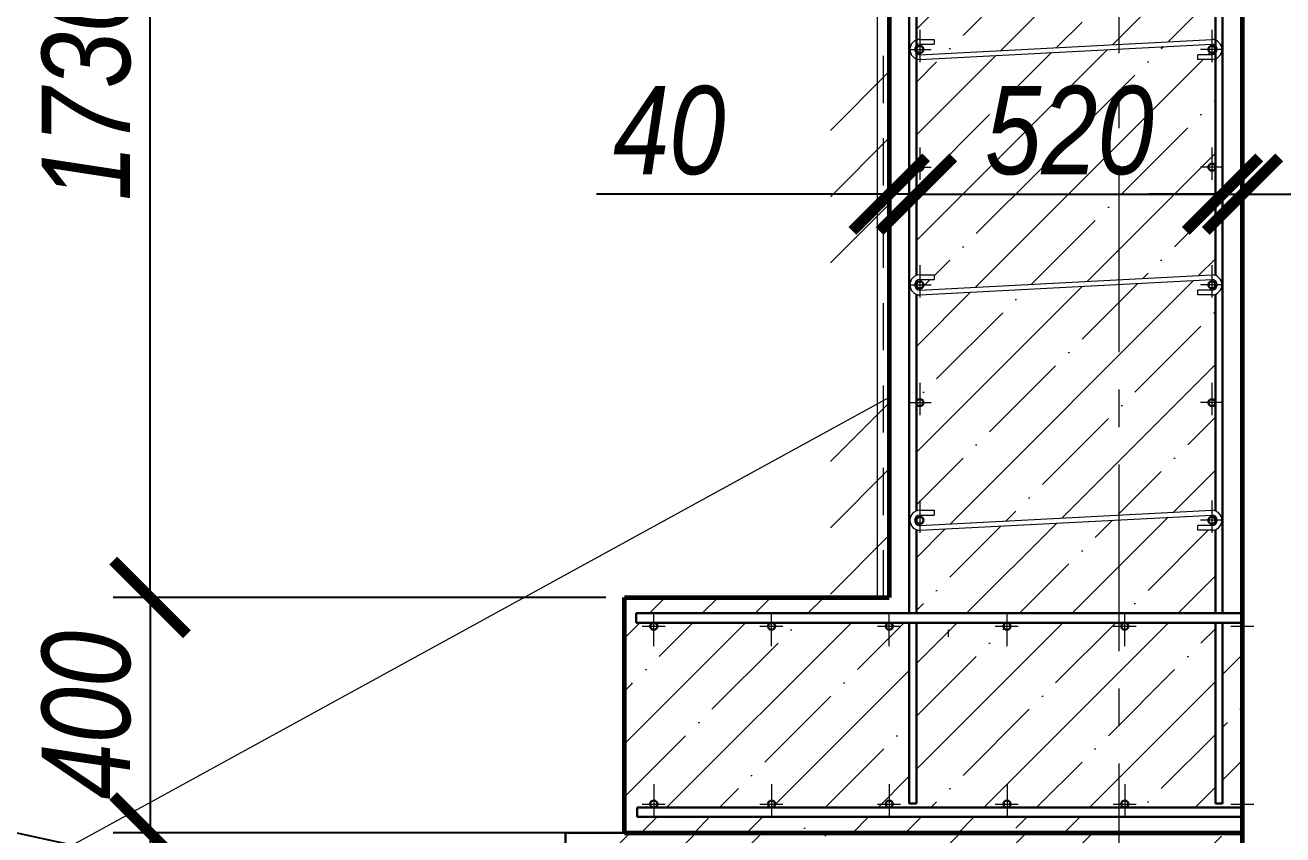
# Model space of a CAD drawing. Header units: millimetres. Extents: x 1582001 to 3303937, y 226471 to 491235.
# Drawn here: x 1881472 to 1885745, y 341302 to 344053 of the extents above; entities that cross this region are included whole.
import ezdxf

# ---------------------------------------------------------------- set-up
doc = ezdxf.new("R2010")
doc.units = ezdxf.units.MM
for name, pattern in [('CENTER', [50.8, 31.75, -6.35, 6.35, -6.35]), ('DASHDOT', [25.4, 12.7, -6.35, 0, -6.35]), ('невидимая', [9.525, 6.35, -3.175])]:
    doc.linetypes.add(name, pattern=pattern)
doc.layers.get('Defpoints').update_dxf_attribs({"color": 255, "lineweight": 30})
for name, color, linetype, lineweight in [('армирование', 20, 'Continuous', 30), ('Монолит', 234, 'Continuous', 60), ('Осевые', 214, 'DASHDOT', 13), ('Оси', 251, 'CENTER', 9), ('Размеры', 7, 'Continuous', 18), ('Штриховка', 252, 'Continuous', 15)]:
    doc.layers.add(name, color=color, linetype=linetype, lineweight=lineweight)
doc.styles.get("Standard").update_dxf_attribs({"font": 'ARIALNI.TTF', "height": 300})
doc.dimstyles.new('х2', dxfattribs={"dimscale": 100, "dimtxt": 2.5, "dimasz": 2.5, "dimexe": 1.25, "dimexo": 0.625, "dimtad": 1, "dimdec": 0, "dimlfac": 0.5, "dimtxsty": 'Standard', "dimblk": 'ARCHTICK', "dimcen": 2.5, "dimadec": 0, "dimazin": 0, "dimtfac": 1, "dimtdec": 0, "dimtmove": 0, "dimatfit": 3, "dimfxl": 0, "dimarcsym": 0})

# ---------------------------------------------------------------- blocks, each defined once
blk = doc.blocks.new('_ArchTick')
at = {"color": 0, "linetype": 'ByBlock', "const_width": 0.15}
blk.add_lwpolyline([(-0.5, -0.5), (0.5, 0.5)], dxfattribs=at)
blk = doc.blocks.new('*D2062')
at = {"layer": 'Defpoints', "color": 0, "lineweight": -3, "ltscale": 100, "transparency": 16777216}
for p in [(1883508.2, 342108.4), (1881896.7, 341308.4), (1883508.2, 341308.4)]:
    blk.add_point(p, dxfattribs=at)
at = {"layer": 'Размеры', "color": 0, "lineweight": -2, "ltscale": 100, "transparency": 16777216}
for p, q in [((1883445.7, 342108.4), (1881771.7, 342108.4)), ((1881896.7, 342108.4), (1881896.7, 341308.4)), ((1883445.7, 341308.4), (1881771.7, 341308.4))]:
    blk.add_line(p, q, dxfattribs=at)
at = {"layer": 'Размеры', "color": 0, "lineweight": -2, "ltscale": 100, "transparency": 16777216, "xscale": 250, "yscale": 250, "zscale": 250}
for p, rotation in [((1881896.7, 342108.4), 90), ((1881896.7, 341308.4), 270)]:
    blk.add_blockref('_ArchTick', p, dxfattribs=dict(at, rotation=rotation))
at = {"layer": 'Размеры', "color": 0, "ltscale": 100, "transparency": 16777216, "insert": (1881681, 341708.4), "char_height": 300, "attachment_point": 5, "rotation": 90}
blk.add_mtext('400', dxfattribs=at)
blk = doc.blocks.new('*D2063')
at = {"layer": 'Defpoints', "color": 0, "lineweight": -3, "ltscale": 100, "transparency": 16777216}
for p in [(1883308.2, 341308.4), (1881896.7, 341108.4), (1883308.2, 341108.4)]:
    blk.add_point(p, dxfattribs=at)
at = {"layer": 'Размеры', "color": 0, "lineweight": -2, "ltscale": 100, "transparency": 16777216}
for p, q in [((1881387.5, 341320), (1881387.5, 341970.7)), ((1881896.7, 341208.4), (1881387.5, 341320)), ((1883245.7, 341308.4), (1881771.7, 341308.4)), ((1881896.7, 341308.4), (1881896.7, 341108.4)), ((1883245.7, 341108.4), (1881771.7, 341108.4))]:
    blk.add_line(p, q, dxfattribs=at)
at = {"layer": 'Размеры', "color": 0, "lineweight": -2, "ltscale": 100, "transparency": 16777216, "xscale": 250, "yscale": 250, "zscale": 250}
for p, rotation in [((1881896.7, 341308.4), 90), ((1881896.7, 341108.4), 270)]:
    blk.add_blockref('_ArchTick', p, dxfattribs=dict(at, rotation=rotation))
at = {"layer": 'Размеры', "color": 0, "ltscale": 100, "transparency": 16777216, "insert": (1881171.8, 341645.3), "char_height": 300, "attachment_point": 5, "rotation": 90}
blk.add_mtext('100', dxfattribs=at)
blk = doc.blocks.new('*D2064')
at = {"layer": 'Defpoints', "color": 0, "lineweight": -3, "ltscale": 100, "transparency": 16777216}
for p in [(1881896.7, 345568.4), (1884463.1, 345568.4), (1883508.2, 342108.4)]:
    blk.add_point(p, dxfattribs=at)
at = {"layer": 'Размеры', "color": 0, "lineweight": -2, "ltscale": 100, "transparency": 16777216}
for p, q in [((1884400.6, 345568.4), (1881771.7, 345568.4)), ((1881896.7, 342108.4), (1881896.7, 345568.4)), ((1883445.7, 342108.4), (1881771.7, 342108.4))]:
    blk.add_line(p, q, dxfattribs=at)
at = {"layer": 'Размеры', "color": 0, "lineweight": -2, "ltscale": 100, "transparency": 16777216, "xscale": 250, "yscale": 250, "zscale": 250}
for p, rotation in [((1881896.7, 345568.4), 90), ((1881896.7, 342108.4), 270)]:
    blk.add_blockref('_ArchTick', p, dxfattribs=dict(at, rotation=rotation))
at = {"layer": 'Размеры', "color": 0, "ltscale": 100, "transparency": 16777216, "insert": (1881681, 343838.4), "char_height": 300, "attachment_point": 5, "rotation": 90}
blk.add_mtext('1730', dxfattribs=at)
blk = doc.blocks.new('*D2065')
at = {"layer": 'Defpoints', "color": 0, "lineweight": -3, "ltscale": 100, "transparency": 16777216}
for p in [(1884500.2, 343649), (1885540.2, 343649), (1885540.2, 343478.6)]:
    blk.add_point(p, dxfattribs=at)
at = {"layer": 'Размеры', "color": 0, "lineweight": -2, "ltscale": 100, "transparency": 16777216}
for p, q in [((1884500.2, 343586.5), (1884500.2, 343353.6)), ((1885540.2, 343586.5), (1885540.2, 343353.6)), ((1884500.2, 343478.6), (1885540.2, 343478.6))]:
    blk.add_line(p, q, dxfattribs=at)
at = {"layer": 'Размеры', "color": 0, "lineweight": -2, "ltscale": 100, "transparency": 16777216, "xscale": 250, "yscale": 250, "zscale": 250, "rotation": 180}
blk.add_blockref('_ArchTick', (1884500.2, 343478.6), dxfattribs=at)
at = {"layer": 'Размеры', "color": 0, "lineweight": -2, "ltscale": 100, "transparency": 16777216, "xscale": 250, "yscale": 250, "zscale": 250}
blk.add_blockref('_ArchTick', (1885540.2, 343478.6), dxfattribs=at)
at = {"layer": 'Размеры', "color": 0, "ltscale": 100, "transparency": 16777216, "insert": (1885020.2, 343694.2), "char_height": 300, "attachment_point": 5}
blk.add_mtext('520', dxfattribs=at)
blk = doc.blocks.new('*D2066')
at = {"layer": 'Defpoints', "color": 0, "lineweight": -3, "ltscale": 100, "transparency": 16777216}
for p in [(1885608, 343689.8), (1885540.2, 343518.2), (1885608, 343478.6)]:
    blk.add_point(p, dxfattribs=at)
at = {"layer": 'Размеры', "color": 0, "lineweight": -2, "ltscale": 100, "transparency": 16777216}
for p, q in [((1885608, 343627.3), (1885608, 343353.6)), ((1885540.2, 343478.6), (1885290.2, 343478.6)), ((1885540.2, 343478.6), (1885608, 343478.6)), ((1885540.2, 343455.7), (1885540.2, 343353.6)), ((1885608, 343478.6), (1886602.8, 343478.6))]:
    blk.add_line(p, q, dxfattribs=at)
at = {"layer": 'Размеры', "color": 0, "lineweight": -2, "ltscale": 100, "transparency": 16777216, "xscale": 250, "yscale": 250, "zscale": 250}
blk.add_blockref('_ArchTick', (1885540.2, 343478.6), dxfattribs=at)
at = {"layer": 'Размеры', "color": 0, "lineweight": -2, "ltscale": 100, "transparency": 16777216, "xscale": 250, "yscale": 250, "zscale": 250, "rotation": 180}
blk.add_blockref('_ArchTick', (1885608, 343478.6), dxfattribs=at)
at = {"layer": 'Размеры', "color": 0, "ltscale": 100, "transparency": 16777216, "insert": (1886355.4, 343694.2), "char_height": 300, "attachment_point": 5}
blk.add_mtext('40', dxfattribs=at)
blk = doc.blocks.new('*D2067')
at = {"layer": 'Defpoints', "color": 0, "lineweight": -3, "ltscale": 100, "transparency": 16777216}
for p in [(1884408.2, 343609.3), (1884500.2, 343609.3), (1884408.2, 343478.6)]:
    blk.add_point(p, dxfattribs=at)
at = {"layer": 'Размеры', "color": 0, "lineweight": -2, "ltscale": 100, "transparency": 16777216}
for p, q in [((1884408.2, 343546.8), (1884408.2, 343353.6)), ((1884500.2, 343546.8), (1884500.2, 343353.6)), ((1884408.2, 343478.6), (1883413.4, 343478.6)), ((1884500.2, 343478.6), (1884408.2, 343478.6)), ((1884500.2, 343478.6), (1884750.2, 343478.6))]:
    blk.add_line(p, q, dxfattribs=at)
at = {"layer": 'Размеры', "color": 0, "lineweight": -2, "ltscale": 100, "transparency": 16777216, "xscale": 250, "yscale": 250, "zscale": 250}
blk.add_blockref('_ArchTick', (1884408.2, 343478.6), dxfattribs=at)
at = {"layer": 'Размеры', "color": 0, "lineweight": -2, "ltscale": 100, "transparency": 16777216, "xscale": 250, "yscale": 250, "zscale": 250, "rotation": 180}
blk.add_blockref('_ArchTick', (1884500.2, 343478.6), dxfattribs=at)
at = {"layer": 'Размеры', "color": 0, "ltscale": 100, "transparency": 16777216, "insert": (1883660.8, 343694.2), "char_height": 300, "attachment_point": 5}
blk.add_mtext('40', dxfattribs=at)

msp = doc.modelspace()

# ---------------------------------------------------------------- hatches: boundary and pattern name
at = {"layer": 'Размеры', "ltscale": 100}
h = msp.add_hatch(dxfattribs=at)
h.set_pattern_fill('ANSI35', color=256, scale=40, style=0)
h.set_pattern_definition([(45, (350696.24, 96926.34), (-179.605122, 179.605122), []), (45, (350875.85, 96926.34), (-179.605122, 179.605122), [317.5, -63.5, 0, -63.5])])
h.paths.add_polyline_path([(1884820.2, 341406.4, -0.414214), (1884808.2, 341394.4), (1885188.2, 341394.4), (1885188.2, 342022.4), (1884808.2, 342022.4, -0.414214), (1884820.2, 342010.4, -1), (1884796.2, 342010.4, -0.414214), (1884808.2, 342022.4), (1884500.2, 342022.4), (1884500.2, 341408.4), (1884476.2, 341408.4), (1884476.2, 342022.4), (1884408.2, 342022.4, -0.414214), (1884420.2, 342010.4, -1), (1884396.2, 342010.4, -0.414214), (1884408.2, 342022.4), (1884109.9, 342022.4), (1883508.2, 341806), (1883508.2, 341308.4), (1885188.2, 341308.4), (1885188.2, 341362.4), (1883551.9, 341362.4), (1883551.9, 341394.4), (1883608.2, 341394.4, -0.414214), (1883596.2, 341406.4, -1), (1883620.2, 341406.4, -0.414214), (1883608.2, 341394.4), (1884008.2, 341394.4, -0.414214), (1883996.2, 341406.4, -1), (1884020.2, 341406.4, -0.414214), (1884008.2, 341394.4), (1884408.2, 341394.4, -0.414214), (1884396.2, 341406.4, -1), (1884420.2, 341406.4, -0.414214), (1884408.2, 341394.4), (1884808.2, 341394.4, -0.414214), (1884796.2, 341406.4, -1)])
h.paths.add_polyline_path([(1885188.2, 341406.4), (1885196.2, 341406.4, -1), (1885220.2, 341406.4, -0.414214), (1885208.2, 341394.4), (1885608.2, 341394.4), (1885608.2, 342022.4), (1885540.2, 342022.4), (1885540.2, 341408.4), (1885516.2, 341408.4), (1885516.2, 342022.4), (1885208.2, 342022.4, -0.414214), (1885220.2, 342010.4, -1), (1885196.2, 342010.4), (1885188.2, 342010.4)])
h.paths.add_polyline_path([(1885188.2, 342054.4), (1885188.2, 342371.8), (1885063.4, 342365.3), (1884500.2, 342162.8), (1884500.2, 342054.4)])
h.paths.add_polyline_path([(1884008.2, 341985.8), (1884008.2, 341998.4, -0.414214), (1883996.2, 342010.4, -0.414214), (1884008.2, 342022.4), (1883608.2, 342022.4, -0.414214), (1883620.2, 342010.4, -1), (1883596.2, 342010.4, -0.414214), (1883608.2, 342022.4), (1883548.2, 342022.4), (1883548.2, 342054.4), (1884198.9, 342054.4), (1884349, 342108.4), (1883508.2, 342108.4), (1883508.2, 341806)])
h.paths.add_polyline_path([(1884515.7, 342336.6, -0.116892), (1884500.2, 342338.6), (1884500.2, 342162.8), (1885063.4, 342365.3)])
h.paths.add_polyline_path([(1885456.2, 342336.4), (1885456.2, 342352.4), (1885504.2, 342352.4), (1885504.2, 342358.4, -0.414214), (1885492.2, 342370.4, -0.414214), (1885504.2, 342382.4), (1885504.2, 342388.4), (1885188.2, 342371.8), (1885188.2, 342054.4), (1885516.2, 342054.4), (1885516.2, 342338.6, -0.090423), (1885504.2, 342336.4)])
h.paths.add_polyline_path([(1885500.6, 342404.2, -0.116892), (1885516.2, 342402.2), (1885516.2, 342528.1), (1885188.2, 342410.2), (1885188.2, 342387.8)])
h.paths.add_polyline_path([(1885516.2, 342770.4, -1), (1885492.2, 342770.4, -1), (1885516.2, 342770.4), (1885516.2, 343138.6, -0.090423), (1885504.2, 343136.4), (1885456.2, 343136.4), (1885456.2, 343152.4), (1885504.2, 343152.4), (1885504.2, 343158.4, -0.414214), (1885492.2, 343170.4, -0.414214), (1885504.2, 343182.4), (1885504.2, 343188.4), (1885188.2, 343171.8), (1885188.2, 342410.2), (1885516.2, 342528.1)])
h.paths.add_polyline_path([(1885188.2, 343171.8), (1884515.7, 343136.6, -0.116892), (1884500.2, 343138.6), (1884500.2, 342770.4, -1), (1884524.2, 342770.4, -1), (1884500.2, 342770.4), (1884500.2, 342402.2, -0.090423), (1884512.2, 342404.4), (1884560.2, 342404.4), (1884560.2, 342388.4), (1884512.2, 342388.4), (1884512.2, 342382.4, -0.414214), (1884524.2, 342370.4, -0.414214), (1884512.2, 342358.4), (1884512.2, 342352.4), (1885115.5, 342384), (1885188.2, 342410.2)])
h.paths.add_polyline_path([(1885188.2, 343187.8), (1885188.2, 343971.8), (1884515.7, 343936.6, -0.116892), (1884500.2, 343938.6), (1884500.2, 343570.4, -1), (1884524.2, 343570.4, -1), (1884500.2, 343570.4), (1884500.2, 343202.2, -0.090423), (1884512.2, 343204.4), (1884560.2, 343204.4), (1884560.2, 343188.4), (1884512.2, 343188.4), (1884512.2, 343182.4, -0.414214), (1884524.2, 343170.4, -0.414214), (1884512.2, 343158.4), (1884512.2, 343152.4)])
h.paths.add_polyline_path([(1885516.2, 343570.4, -1), (1885492.2, 343570.4, -1), (1885516.2, 343570.4), (1885516.2, 343938.6, -0.090423), (1885504.2, 343936.4), (1885456.2, 343936.4), (1885456.2, 343952.4), (1885504.2, 343952.4), (1885504.2, 343958.4, -0.414214), (1885492.2, 343970.4, -0.414214), (1885504.2, 343982.4), (1885504.2, 343988.4), (1885188.2, 343971.8), (1885188.2, 343187.8), (1885500.6, 343204.2, -0.116892), (1885516.2, 343202.2)])
h.paths.add_polyline_path([(1885492.2, 344370.4, -1), (1885516.2, 344370.4), (1885540.2, 344370.4), (1885540.2, 345028.4), (1885537.7, 345028.4, -0.363159), (1885504.2, 345000.4), (1885188.2, 345000.4), (1885188.2, 343987.8), (1885500.6, 344004.2, -0.116892), (1885516.2, 344002.2), (1885516.2, 344370.4, -1)])
h.paths.add_polyline_path([(1884500.2, 344370.4), (1884500.2, 344002.2, -0.090423), (1884512.2, 344004.4), (1884560.2, 344004.4), (1884560.2, 343988.4), (1884512.2, 343988.4), (1884512.2, 343982.4, -0.414214), (1884524.2, 343970.4, -0.414214), (1884512.2, 343958.4), (1884512.2, 343952.4), (1885188.2, 343987.8), (1885188.2, 344771.8), (1884515.7, 344736.6, -0.116892), (1884500.2, 344738.6), (1884500.2, 344370.4, -1), (1884524.2, 344370.4, -1)])
h.paths.add_polyline_path([(1885188.2, 344787.8), (1885188.2, 345000.4), (1884512.2, 345000.4, -0.090423), (1884500.2, 345002.6), (1884500.2, 344802.2, -0.090423), (1884512.2, 344804.4), (1884560.2, 344804.4), (1884560.2, 344788.4), (1884512.2, 344788.4), (1884512.2, 344782.4, -0.414214), (1884524.2, 344770.4, -0.414214), (1884512.2, 344758.4), (1884512.2, 344752.4)])
h.paths.add_polyline_path([(1885188.2, 345016.4), (1885504.2, 345016.4, -0.414214), (1885492.2, 345028.4, -1), (1885516.2, 345028.4), (1885516.2, 345508.4, -1), (1885492.2, 345508.4, -0.414214), (1885504.2, 345520.4), (1885504.2, 345526.4), (1885188.2, 345526.4)])
h.paths.add_polyline_path([(1885188.2, 345526.4), (1884541, 345526.4, -0.140388), (1884546.2, 345508.4), (1884546.2, 345490.4), (1884560.2, 345490.4), (1884560.2, 345474.4), (1884546.2, 345474.4), (1884546.2, 345460.4), (1884530.2, 345460.4), (1884530.2, 345474.4), (1884512.2, 345474.4, -0.090423), (1884500.2, 345476.6), (1884500.2, 345028.4, -1), (1884524.2, 345028.4, -0.414214), (1884512.2, 345016.4), (1885188.2, 345016.4)])
h.paths.add_polyline_path([(1884668.8, 343922.4), (1885371.6, 343922.4), (1885371.6, 343466.1), (1884668.8, 343466.1)], flags=9)
at = {"layer": 'Штриховка'}
h = msp.add_hatch(dxfattribs=at)
h.set_pattern_fill('ANSI36', color=256, scale=50, style=0)
h.set_pattern_definition([(45, (353729.06, 48764.54), (84.189901, 308.696304), [396.875, -79.375, 0, -79.375])])
h.paths.add_polyline_path([(1883308.2, 341308.4), (1883308.2, 341108.4), (1885308.2, 341108.4), (1885308.2, 341308.4)])
h.paths.add_polyline_path([(1885608.2, 341108.4), (1885608.2, 341308.4), (1885308.2, 341308.4), (1885308.2, 341108.4)])

# ---------------------------------------------------------------- linework, layer by layer
at = {"layer": 'армирование'}
for p, q in [((1884476.2, 342054.4), (1884476.2, 345548.4)), ((1885540.2, 342054.4), (1885540.2, 345548.4)), ((1884476.2, 342054.4), (1884476.2, 345181.7)), ((1885540.2, 342054.4), (1885540.2, 345181.7)), ((1884500.2, 343202.2), (1884500.2, 344738.6)), ((1885516.2, 343202.2), (1885516.2, 344738.6)), ((1884500.2, 343957), (1884500.2, 343983.8)), ((1885516.2, 343957), (1885516.2, 343983.8)), ((1884500.2, 343157), (1884500.2, 343183.8)), ((1885516.2, 343157), (1885516.2, 343183.8)), ((1884500.2, 342402.2), (1884500.2, 343138.6)), ((1885516.2, 342402.2), (1885516.2, 343138.6)), ((1884500.2, 342357), (1884500.2, 342383.8)), ((1885516.2, 342357), (1885516.2, 342383.8)), ((1884500.2, 342054.4), (1884500.2, 342338.6)), ((1885516.2, 342054.4), (1885516.2, 342338.6)), ((1883548.2, 342022.4), (1883548.2, 342054.4)), ((1883548.2, 342054.4), (1885608.2, 342054.4)), ((1883548.2, 342022.4), (1885608.2, 342022.4)), ((1884476.2, 341408.4), (1884476.2, 342022.4)), ((1884500.2, 341408.4), (1884500.2, 342022.4)), ((1885516.2, 341408.4), (1885516.2, 342022.4)), ((1885540.2, 341408.4), (1885540.2, 342022.4)), ((1884476.2, 341408.4), (1884500.2, 341408.4)), ((1885516.2, 341408.4), (1885540.2, 341408.4)), ((1883551.9, 341394.4), (1883551.9, 341362.4)), ((1883551.9, 341394.4), (1885608.2, 341394.4)), ((1883551.9, 341362.4), (1885608.2, 341362.4))]:
    msp.add_line(p, q, dxfattribs=at)
at = {"layer": 'армирование', "lineweight": 20}
for p, q in [((1884512.2, 344004.4), (1884560.2, 344004.4)), ((1884512.2, 343952.4), (1885504.2, 344004.4)), ((1884560.2, 344004.4), (1884560.2, 343988.4)), ((1884512.2, 343988.4), (1884560.2, 343988.4)), ((1884512.2, 343936.4), (1885504.2, 343988.4)), ((1885504.2, 343952.4), (1885456.2, 343952.4)), ((1885456.2, 343936.4), (1885456.2, 343952.4)), ((1885504.2, 343936.4), (1885456.2, 343936.4)), ((1884512.2, 343204.4), (1884560.2, 343204.4)), ((1884512.2, 343152.4), (1885504.2, 343204.4)), ((1884560.2, 343204.4), (1884560.2, 343188.4)), ((1884512.2, 343188.4), (1884560.2, 343188.4)), ((1884512.2, 343136.4), (1885504.2, 343188.4)), ((1885504.2, 343152.4), (1885456.2, 343152.4)), ((1885456.2, 343136.4), (1885456.2, 343152.4)), ((1885504.2, 343136.4), (1885456.2, 343136.4)), ((1884512.2, 342404.4), (1884560.2, 342404.4)), ((1884512.2, 342352.4), (1885504.2, 342404.4)), ((1884512.2, 342388.4), (1884560.2, 342388.4)), ((1884512.2, 342336.4), (1885504.2, 342388.4)), ((1884560.2, 342404.4), (1884560.2, 342388.4)), ((1885504.2, 342352.4), (1885456.2, 342352.4)), ((1885456.2, 342336.4), (1885456.2, 342352.4)), ((1885504.2, 342336.4), (1885456.2, 342336.4))]:
    msp.add_line(p, q, dxfattribs=at)
at = {"layer": 'армирование', "linetype": 'невидимая', "lineweight": 20, "ltscale": 50}
msp.add_line((1884608.2, 341998.3), (1884608.2, 341974.3), dxfattribs=at)
at = {"layer": 'армирование'}
for centre in [(1884512.2, 343970.4), (1885504.2, 343970.4), (1884512.2, 343570.4), (1885504.2, 343570.4), (1884512.2, 343170.4), (1885504.2, 343170.4), (1884512.2, 342770.4), (1885504.2, 342770.4), (1884512.2, 342370.4), (1885504.2, 342370.4), (1883608.2, 342010.4), (1884008.2, 342010.4), (1884408.2, 342010.4), (1884808.2, 342010.4), (1885208.2, 342010.4), (1883608.2, 341406.4), (1884008.2, 341406.4), (1884408.2, 341406.4), (1884808.2, 341406.4), (1885208.2, 341406.4)]:
    msp.add_circle(centre, 12, dxfattribs=at)
at = {"layer": 'армирование', "lineweight": 20}
for centre, radius, start, end in [((1884512.2, 343970.4), 34, 90, 270), ((1885504.2, 343970.4), 34, 270, 90), ((1884512.2, 343970.4), 18, 90, 270), ((1885504.2, 343970.4), 18, 270, 90), ((1884512.2, 343170.4), 34, 90, 270), ((1885504.2, 343170.4), 34, 270, 90), ((1884512.2, 343170.4), 18, 90, 270), ((1885504.2, 343170.4), 18, 270, 90), ((1884512.2, 342370.4), 34, 90, 270), ((1884512.2, 342370.4), 18, 90, 270), ((1885504.2, 342370.4), 34, 270, 90), ((1885504.2, 342370.4), 18, 270, 90)]:
    msp.add_arc(centre, radius, start, end, dxfattribs=at)
at = {"layer": 'Монолит'}
for p, q in [((1884408.2, 345568.4), (1884408.2, 342108.4)), ((1885608.2, 340208.4), (1885608.2, 345568.4)), ((1883508.2, 341308.4), (1883508.2, 342108.4)), ((1883508.2, 342108.4), (1884408.2, 342108.4)), ((1883508.2, 341308.4), (1885608.2, 341308.4))]:
    msp.add_line(p, q, dxfattribs=at)
at = {"layer": 'Монолит', "lineweight": 30}
for p, q in [((1883308.2, 341308.4), (1883508.2, 341308.4)), ((1883308.2, 341108.4), (1883308.2, 341308.4))]:
    msp.add_line(p, q, dxfattribs=at)
at = {"layer": 'Осевые', "ltscale": 50}
for p, q in [((1884512.2, 344037.5), (1884512.2, 343927.5)), ((1885504.2, 344037.5), (1885504.2, 343927.5)), ((1884472.3, 343970.4), (1884550.4, 343970.4)), ((1885544, 343970.4), (1885466, 343970.4)), ((1884512.2, 343637.5), (1884512.2, 343527.5)), ((1885504.2, 343637.5), (1885504.2, 343527.5)), ((1884472.3, 343570.4), (1884550.4, 343570.4)), ((1885544, 343570.4), (1885466, 343570.4)), ((1884512.2, 343237.5), (1884512.2, 343127.5)), ((1885504.2, 343237.5), (1885504.2, 343127.5)), ((1884472.3, 343170.4), (1884550.4, 343170.4)), ((1885544, 343170.4), (1885466, 343170.4)), ((1884512.2, 342837.5), (1884512.2, 342727.5)), ((1885504.2, 342837.5), (1885504.2, 342727.5)), ((1884472.3, 342770.4), (1884550.4, 342770.4)), ((1885544, 342770.4), (1885466, 342770.4)), ((1884512.2, 342437.5), (1884512.2, 342327.5)), ((1885504.2, 342437.5), (1885504.2, 342327.5)), ((1885544, 342370.4), (1885466, 342370.4)), ((1883608.2, 341943.3), (1883608.2, 342053.3)), ((1884008.2, 341943.3), (1884008.2, 342053.3)), ((1884408.2, 341943.3), (1884408.2, 342053.3)), ((1884808.2, 341943.3), (1884808.2, 342053.3)), ((1885208.2, 341943.3), (1885208.2, 342053.3)), ((1883568.3, 342010.4), (1883646.4, 342010.4)), ((1883968.3, 342010.4), (1884046.4, 342010.4)), ((1884368.3, 342010.4), (1884446.4, 342010.4)), ((1884768.3, 342010.4), (1884846.4, 342010.4)), ((1885168.3, 342010.4), (1885246.4, 342010.4)), ((1885568.3, 342010.4), (1885646.4, 342010.4)), ((1883608.2, 341473.5), (1883608.2, 341363.5)), ((1884008.2, 341473.5), (1884008.2, 341363.5)), ((1884408.2, 341473.5), (1884408.2, 341363.5)), ((1884808.2, 341473.5), (1884808.2, 341363.5)), ((1885208.2, 341473.5), (1885208.2, 341363.5)), ((1883568.3, 341406.4), (1883646.4, 341406.4)), ((1883968.3, 341406.4), (1884046.4, 341406.4)), ((1884368.3, 341406.4), (1884446.4, 341406.4)), ((1884768.3, 341406.4), (1884846.4, 341406.4)), ((1885168.3, 341406.4), (1885246.4, 341406.4)), ((1885568.3, 341406.4), (1885646.4, 341406.4))]:
    msp.add_line(p, q, dxfattribs=at)
at = {"layer": 'Оси', "ltscale": 20}
msp.add_line((1885188.2, 345608.4), (1885188.2, 337846), dxfattribs=at)
at = {"layer": 'Размеры', "linetype": 'Continuous', "ltscale": 20}
for p, q in [((1884408.2, 342108.4), (1884408.2, 345568.4)), ((1884368.2, 342108.4), (1884368.2, 345208.4)), ((1884388.2, 343788.4), (1884388.2, 343948.4)), ((1884388.2, 343508.4), (1884388.2, 343668.4)), ((1884388.2, 343228.4), (1884388.2, 343388.4)), ((1885608.2, 343208.4), (1885608.2, 340208.4)), ((1884388.2, 342948.4), (1884388.2, 343108.4)), ((1884388.2, 342668.4), (1884388.2, 342828.4)), ((1884388.2, 342388.4), (1884388.2, 342548.4)), ((1884388.2, 342108.4), (1884388.2, 342268.4))]:
    msp.add_line(p, q, dxfattribs=at)
at = {"layer": 'Размеры', "linetype": 'Continuous', "ltscale": 50}
for p, q in [((1884408.2, 344808.4), (1884408.2, 342108.4)), ((1884208.2, 343695), (1884408.2, 343895)), ((1884208.2, 343470), (1884408.2, 343670)), ((1884208.2, 343245), (1884408.2, 343445)), ((1885608.2, 340208.4), (1885608.2, 342808.4)), ((1884208.2, 342570), (1884408.2, 342770)), ((1884208.2, 342345), (1884408.2, 342545)), ((1884208.2, 342120), (1884408.2, 342320))]:
    msp.add_line(p, q, dxfattribs=at)
at = {"layer": 'Размеры', "lineweight": 9, "ltscale": 100}
msp.add_line((1884408.2, 342787.6), (1880912.8, 340872.7), dxfattribs=at)

# ---------------------------------------------------------------- dimensions: what is measured, and where the dimension line sits
at = {"layer": 'Размеры', "ltscale": 100}
for base, p2, picture, middle in [((1881896.7, 345568.4), (1884463.1, 345568.4), '*D2064', (1881681, 343838.4)), ((1881896.7, 341308.4), (1883508.2, 341308.4), '*D2062', (1881681, 341708.4))]:
    dim = msp.add_linear_dim(base=base, p1=(1883508.2, 342108.4), p2=p2, angle=90, dimstyle='х2', override={"dimscale": 100, "dimlfac": 0.5, "dimtxsty": 'Standard', "dimblk1": 'ArchTick', "dimblk2": 'ArchTick', "dimsah": 1, "dimtmove": 0, "dimtolj": 0}, dxfattribs=at)
    dim.commit()
    dim.dimension.update_dxf_attribs({"geometry": picture, "text_midpoint": middle})
for base, p1, p2, picture, middle in [((1884408.2, 343478.6), (1884500.2, 343609.3), (1884408.2, 343609.3), '*D2067', (1883660.8, 343694.2)), ((1885608, 343478.6), (1885540.2, 343518.2), (1885608, 343689.8), '*D2066', (1886355.4, 343694.2))]:
    dim = msp.add_linear_dim(base=base, p1=p1, p2=p2, text='40', dimstyle='х2', override={"dimscale": 100, "dimlfac": 0.5, "dimtxsty": 'Standard', "dimblk1": 'ArchTick', "dimblk2": 'ArchTick', "dimsah": 1, "dimtmove": 0, "dimtolj": 0}, dxfattribs=at)
    dim.commit()
    dim.dimension.update_dxf_attribs({"geometry": picture, "text_midpoint": middle})
dim = msp.add_linear_dim(base=(1885540.2, 343478.6), p1=(1884500.2, 343649), p2=(1885540.2, 343649), dimstyle='х2', override={"dimscale": 100, "dimlfac": 0.5, "dimtxsty": 'Standard', "dimblk1": 'ArchTick', "dimblk2": 'ArchTick', "dimsah": 1, "dimtmove": 0, "dimtolj": 0}, dxfattribs=at)
dim.commit()
dim.dimension.update_dxf_attribs({"geometry": '*D2065', "text_midpoint": (1885020.2, 343694.2)})
dim = msp.add_linear_dim(base=(1881896.7, 341108.4), p1=(1883308.2, 341308.4), p2=(1883308.2, 341108.4), angle=90, dimstyle='х2', override={"dimscale": 100, "dimlfac": 0.5, "dimtxsty": 'Standard', "dimblk1": 'ArchTick', "dimblk2": 'ArchTick', "dimsah": 1, "dimtmove": 1, "dimtolj": 0}, dxfattribs=at)
dim.commit()
dim.dimension.update_dxf_attribs({"geometry": '*D2063', "text_midpoint": (1881387.5, 341382.5), "dimtype": 160})

doc.saveas('drawing.dxf')
